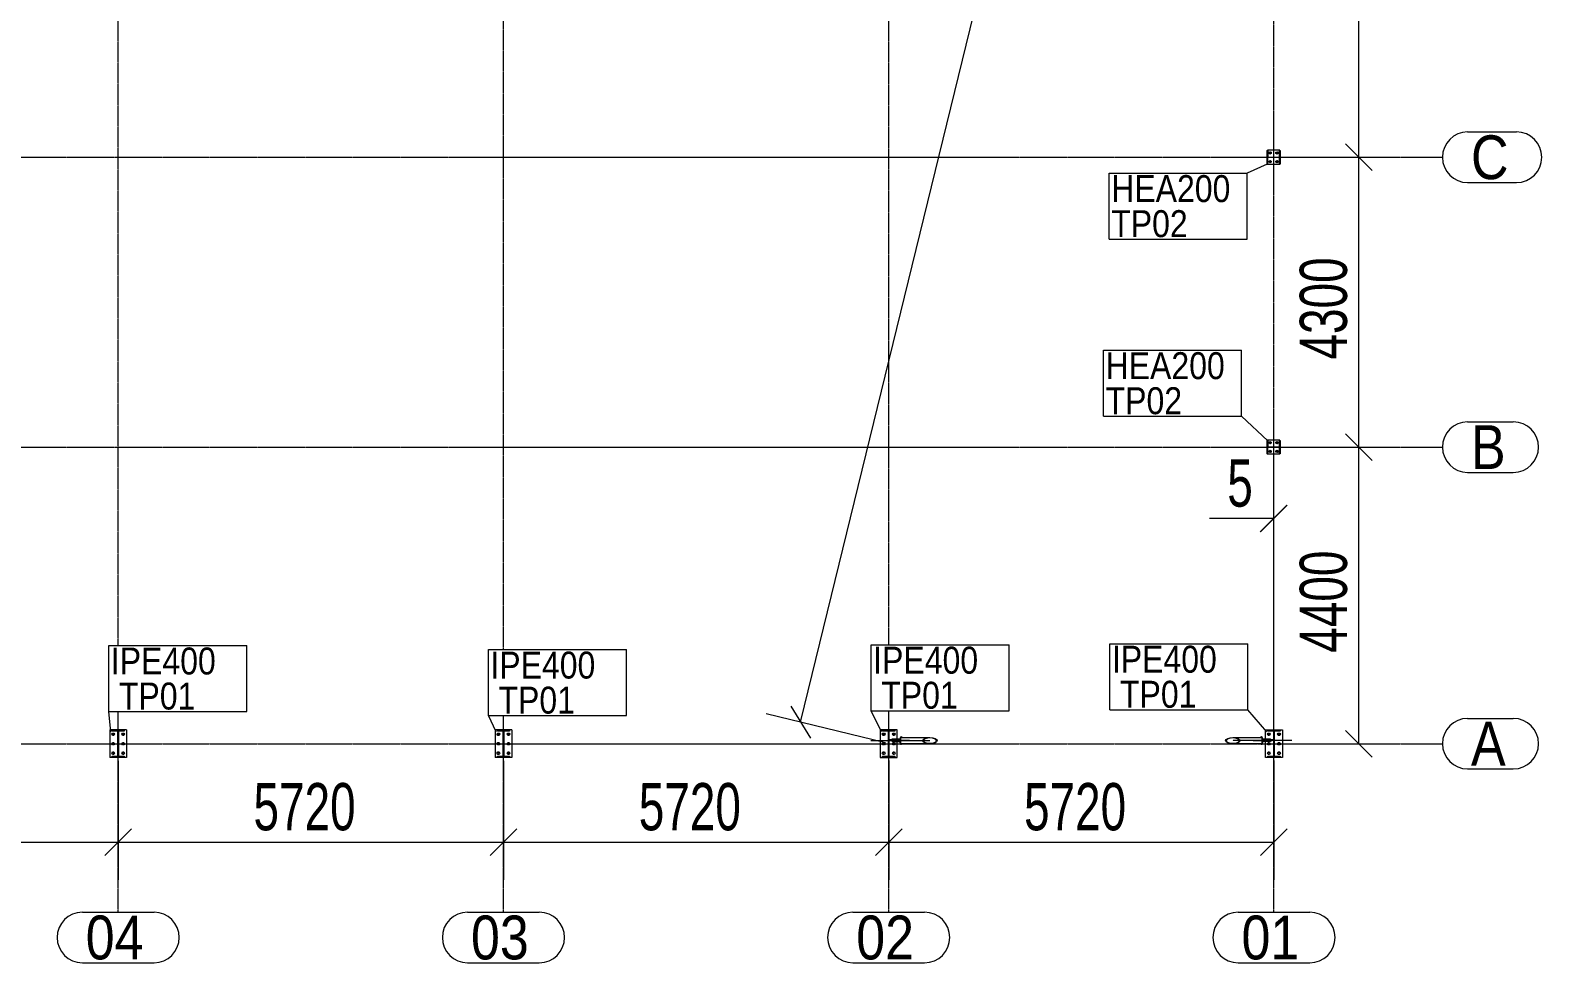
# Model space of a CAD drawing. Header units: millimetres. Extents: x 178198 to 9785548, y 9608 to 2087470.
# Drawn here: x 9336716 to 9785548, y 1489470 to 1766158 of the extents above; entities that cross this region are included whole.
import ezdxf

# ---------------------------------------------------------------- set-up
doc = ezdxf.new("R2010")
doc.units = ezdxf.units.MM
doc.header["$PDMODE"] = 35
doc.linetypes.add('XKITLINE00', pattern=[0])
doc.linetypes.add('XKITLINE03', pattern=[6, 3, -1, 1, -1])
for name, color, linetype, lineweight in [('Bolt', 7, 'Continuous', 0), ('Part', 2, 'Continuous', 0), ('PartMark', 3, 'Continuous', 0), ('S-GRID', 1, 'Continuous', 0), ('Z-DIMENSIONS', 1, 'Continuous', 0)]:
    doc.layers.add(name, color=color, linetype=linetype, lineweight=lineweight)
doc.styles.add('Arial', font='arial.ttf', dxfattribs={"height": 2.034003})
doc.styles.add('ARIAL_NARROW', font='ARIALN.TTF')

msp = doc.modelspace()

# ---------------------------------------------------------------- linework, layer by layer
at = {"layer": 'Bolt', "linetype": 'XKITLINE00', "lineweight": 0}
for p, q in [((9592692.57613, 1555870.0044), (9594904.59503, 1555870.0044)), ((9592692.57613, 1555670.0044), (9592692.57613, 1555870.0044)), ((9592692.57613, 1555070.0044), (9592692.57613, 1555270.0044)), ((9592692.57613, 1555070.0044), (9594904.59503, 1555070.0044)), ((9592872.93235, 1555670.0044), (9592872.93235, 1555870.0044)), ((9592872.93235, 1555070.0044), (9592872.93235, 1555270.0044)), ((9593183.34607, 1555670.0044), (9593183.34607, 1555870.0044)), ((9593183.34607, 1555070.0044), (9593183.34607, 1555270.0044)), ((9593313.40358, 1555670.0044), (9593313.40358, 1555870.0044)), ((9593313.40358, 1555070.0044), (9593313.40358, 1555270.0044)), ((9593373.52393, 1555670.0044), (9593373.52393, 1555870.0044)), ((9593373.52393, 1555070.0044), (9593373.52393, 1555270.0044)), ((9593683.93765, 1555670.0044), (9593683.93765, 1555870.0044)), ((9593683.93765, 1555070.0044), (9593683.93765, 1555270.0044)), ((9593783.176, 1555670.0044), (9593783.176, 1555870.0044)), ((9593783.176, 1555070.0044), (9593783.176, 1555270.0044)), ((9593963.53222, 1555670.0044), (9593963.53222, 1555870.0044)), ((9593963.53222, 1555070.0044), (9593963.53222, 1555270.0044)), ((9594273.94594, 1555670.0044), (9594273.94594, 1555870.0044)), ((9594273.94594, 1555070.0044), (9594273.94594, 1555270.0044)), ((9594404.00345, 1555670.0044), (9594404.00345, 1555870.0044)), ((9594404.00345, 1555070.0044), (9594404.00345, 1555270.0044)), ((9594464.1238, 1555670.0044), (9594464.1238, 1555870.0044)), ((9594464.1238, 1555070.0044), (9594464.1238, 1555270.0044)), ((9594774.53752, 1555670.0044), (9594774.53752, 1555870.0044)), ((9594774.53752, 1555070.0044), (9594774.53752, 1555270.0044)), ((9594904.59503, 1555670.0044), (9594904.59503, 1555870.0044)), ((9594904.59503, 1555070.0044), (9594904.59503, 1555185.86207)), ((9702756.42663, 1555870.00447), (9704968.44553, 1555870.00447)), ((9702756.42663, 1555670.00447), (9702756.42663, 1555870.00447)), ((9702756.42663, 1555070.00447), (9702756.42663, 1555185.86237)), ((9704968.44553, 1555070.00447), (9702756.42663, 1555070.00447)), ((9702886.48414, 1555670.00447), (9702886.48414, 1555870.00447)), ((9702886.48414, 1555070.00447), (9702886.48414, 1555270.00447)), ((9703196.89786, 1555670.00447), (9703196.89786, 1555870.00447)), ((9703196.89786, 1555070.00447), (9703196.89786, 1555270.00447)), ((9703257.01821, 1555670.00447), (9703257.01821, 1555870.00447)), ((9703257.01821, 1555070.00447), (9703257.01821, 1555270.00447)), ((9703387.07572, 1555670.00447), (9703387.07572, 1555870.00447)), ((9703387.07572, 1555070.00447), (9703387.07572, 1555270.00447)), ((9703697.48944, 1555670.00447), (9703697.48944, 1555870.00447)), ((9703697.48944, 1555070.00447), (9703697.48944, 1555270.00447)), ((9703877.84566, 1555670.00447), (9703877.84566, 1555870.00447)), ((9703877.84566, 1555070.00447), (9703877.84566, 1555270.00447)), ((9703977.08401, 1555670.00447), (9703977.08401, 1555870.00447)), ((9703977.08401, 1555070.00447), (9703977.08401, 1555270.00447)), ((9704287.49773, 1555670.00447), (9704287.49773, 1555870.00447)), ((9704287.49773, 1555070.00447), (9704287.49773, 1555270.00447)), ((9704347.61808, 1555670.00447), (9704347.61808, 1555870.00447)), ((9704347.61808, 1555070.00447), (9704347.61808, 1555270.00447)), ((9704477.67559, 1555670.00447), (9704477.67559, 1555870.00447)), ((9704477.67559, 1555070.00447), (9704477.67559, 1555270.00447)), ((9704788.08931, 1555670.00447), (9704788.08931, 1555870.00447)), ((9704788.08931, 1555070.00447), (9704788.08931, 1555270.00447)), ((9704968.44553, 1555670.00447), (9704968.44553, 1555870.00447)), ((9704968.44553, 1555270.00447), (9704968.44553, 1555070.00447))]:
    msp.add_line(p, q, dxfattribs=at)
at = {"layer": 'Part', "linetype": 'XKITLINE03', "lineweight": 0}
for p, q in [((9705930.51082, 1738470.00443), (9705930.51082, 1718470.00443)), ((9695930.51082, 1728470.00443), (9715930.51082, 1728470.00443)), ((9706930.51082, 1727170.00443), (9706930.51082, 1727170.00443)), ((9705930.51082, 1652470.00443), (9705930.51082, 1632470.00443)), ((9695930.51082, 1642470.00443), (9715930.51082, 1642470.00443)), ((9706930.51082, 1641170.00443), (9706930.51082, 1641170.00443)), ((9362830.51082, 1544470.00443), (9362830.51082, 1564103.60061)), ((9477230.51082, 1544470.00443), (9477230.51082, 1562888.22827)), ((9591630.51082, 1544470.00443), (9591630.51082, 1564346.67508)), ((9706030.51082, 1544470.00443), (9706030.51082, 1564470.00443)), ((9352830.51082, 1554470.00443), (9372830.51082, 1554470.00443)), ((9364330.51082, 1557270.00443), (9364330.51082, 1557270.00443)), ((9467230.51082, 1554470.00443), (9487230.51082, 1554470.00443)), ((9478730.51082, 1557270.00443), (9478730.51082, 1557270.00443)), ((9581630.51082, 1554470.00443), (9601630.51082, 1554470.00443)), ((9586346.15315, 1555370.00443), (9603869.25097, 1555370.00443)), ((9593130.51082, 1557270.00443), (9593130.51082, 1557270.00443)), ((9711314.8685, 1555370.00443), (9693791.77067, 1555370.00443)), ((9696030.51082, 1554470.00443), (9716030.51082, 1554470.00443)), ((9707530.51082, 1557270.00443), (9707530.51082, 1557270.00443))]:
    msp.add_line(p, q, dxfattribs=at)
at = {"layer": 'Part', "linetype": 'XKITLINE00', "lineweight": 0}
for p, q in [((9704030.51082, 1726470.00443), (9704030.51082, 1730470.00443)), ((9704030.51082, 1730470.00443), (9704230.51082, 1730470.00443)), ((9707730.51082, 1730570.00443), (9704130.51082, 1730570.00443)), ((9704130.51082, 1730470.00443), (9704130.51082, 1730570.00443)), ((9704230.51082, 1730470.00443), (9704230.51082, 1728535.00443)), ((9704230.51082, 1728535.00443), (9707630.51082, 1728535.00443)), ((9707630.51082, 1728405.00443), (9704230.51082, 1728405.00443)), ((9704230.51082, 1726470.00443), (9704230.51082, 1728405.00443)), ((9704630.51082, 1729943.20951), (9704930.51082, 1730116.41459)), ((9704630.51082, 1729596.79935), (9704630.51082, 1729943.20951)), ((9704930.51082, 1729423.59427), (9704630.51082, 1729596.79935)), ((9704930.51082, 1730116.41459), (9705230.51082, 1729943.20951)), ((9705230.51082, 1729596.79935), (9704930.51082, 1729423.59427)), ((9705230.51082, 1729943.20951), (9705230.51082, 1729596.79935)), ((9706165.51082, 1728405.00443), (9706295.51082, 1728535.00443)), ((9706630.51082, 1729943.20951), (9706930.51082, 1730116.41459)), ((9706630.51082, 1729596.79935), (9706630.51082, 1729943.20951)), ((9706930.51082, 1729423.59427), (9706630.51082, 1729596.79935)), ((9706930.51082, 1730116.41459), (9707230.51082, 1729943.20951)), ((9707230.51082, 1729596.79935), (9706930.51082, 1729423.59427)), ((9707230.51082, 1729943.20951), (9707230.51082, 1729596.79935)), ((9707630.51082, 1728535.00443), (9707630.51082, 1730470.00443)), ((9707630.51082, 1730470.00443), (9707830.51082, 1730470.00443)), ((9707630.51082, 1729870.00443), (9707830.51082, 1730070.00443)), ((9707630.51082, 1726470.00443), (9707630.51082, 1728405.00443)), ((9707730.51082, 1730470.00443), (9707730.51082, 1730570.00443)), ((9707830.51082, 1730470.00443), (9707830.51082, 1726470.00443)), ((9704030.51082, 1726470.00443), (9704230.51082, 1726470.00443)), ((9704130.51082, 1726370.00443), (9704130.51082, 1726470.00443)), ((9707730.51082, 1726370.00443), (9704130.51082, 1726370.00443)), ((9704630.51082, 1727343.20951), (9704930.51082, 1727516.41459)), ((9704630.51082, 1726996.79935), (9704630.51082, 1727343.20951)), ((9704930.51082, 1726823.59427), (9704630.51082, 1726996.79935)), ((9704930.51082, 1727516.41459), (9705230.51082, 1727343.20951)), ((9705230.51082, 1726996.79935), (9704930.51082, 1726823.59427)), ((9705230.51082, 1727343.20951), (9705230.51082, 1726996.79935)), ((9706630.51082, 1727343.20951), (9706930.51082, 1727516.41459)), ((9706630.51082, 1726996.79935), (9706630.51082, 1727343.20951)), ((9706930.51082, 1726823.59427), (9706630.51082, 1726996.79935)), ((9706930.51082, 1727516.41459), (9707230.51082, 1727343.20951)), ((9707230.51082, 1726996.79935), (9706930.51082, 1726823.59427)), ((9707230.51082, 1727343.20951), (9707230.51082, 1726996.79935)), ((9707830.51082, 1726470.00443), (9707630.51082, 1726470.00443)), ((9707730.51082, 1726370.00443), (9707730.51082, 1726470.00443)), ((9704030.51082, 1640470.00443), (9704030.51082, 1644470.00443)), ((9704030.51082, 1644470.00443), (9704230.51082, 1644470.00443)), ((9707730.51082, 1644570.00443), (9704130.51082, 1644570.00443)), ((9704130.51082, 1644470.00443), (9704130.51082, 1644570.00443)), ((9704230.51082, 1644470.00443), (9704230.51082, 1642535.00443)), ((9704630.51082, 1643943.20951), (9704930.51082, 1644116.41459)), ((9704630.51082, 1643596.79935), (9704630.51082, 1643943.20951)), ((9704930.51082, 1643423.59427), (9704630.51082, 1643596.79935)), ((9704930.51082, 1644116.41459), (9705230.51082, 1643943.20951)), ((9705230.51082, 1643596.79935), (9704930.51082, 1643423.59427)), ((9705230.51082, 1643943.20951), (9705230.51082, 1643596.79935)), ((9706630.51082, 1643943.20951), (9706930.51082, 1644116.41459)), ((9706630.51082, 1643596.79935), (9706630.51082, 1643943.20951)), ((9706930.51082, 1643423.59427), (9706630.51082, 1643596.79935)), ((9706930.51082, 1644116.41459), (9707230.51082, 1643943.20951)), ((9707230.51082, 1643596.79935), (9706930.51082, 1643423.59427)), ((9707230.51082, 1643943.20951), (9707230.51082, 1643596.79935)), ((9707630.51082, 1642535.00443), (9707630.51082, 1644470.00443)), ((9707630.51082, 1644470.00443), (9707830.51082, 1644470.00443)), ((9707630.51082, 1643870.00443), (9707830.51082, 1644070.00443)), ((9707730.51082, 1644470.00443), (9707730.51082, 1644570.00443)), ((9707830.51082, 1644470.00443), (9707830.51082, 1640470.00443)), ((9704030.51082, 1640470.00443), (9704230.51082, 1640470.00443)), ((9704130.51082, 1640370.00443), (9704130.51082, 1640470.00443)), ((9707730.51082, 1640370.00443), (9704130.51082, 1640370.00443)), ((9704230.51082, 1642535.00443), (9707630.51082, 1642535.00443)), ((9707630.51082, 1642405.00443), (9704230.51082, 1642405.00443)), ((9704230.51082, 1640470.00443), (9704230.51082, 1642405.00443)), ((9704630.51082, 1641343.20951), (9704930.51082, 1641516.41459)), ((9704630.51082, 1640996.79935), (9704630.51082, 1641343.20951)), ((9704930.51082, 1640823.59427), (9704630.51082, 1640996.79935)), ((9704930.51082, 1641516.41459), (9705230.51082, 1641343.20951)), ((9705230.51082, 1640996.79935), (9704930.51082, 1640823.59427)), ((9705230.51082, 1641343.20951), (9705230.51082, 1640996.79935)), ((9706165.51082, 1642405.00443), (9706295.51082, 1642535.00443)), ((9706630.51082, 1641343.20951), (9706930.51082, 1641516.41459)), ((9706630.51082, 1640996.79935), (9706630.51082, 1641343.20951)), ((9706930.51082, 1640823.59427), (9706630.51082, 1640996.79935)), ((9706930.51082, 1641516.41459), (9707230.51082, 1641343.20951)), ((9707230.51082, 1640996.79935), (9706930.51082, 1640823.59427)), ((9707230.51082, 1641343.20951), (9707230.51082, 1640996.79935)), ((9707630.51082, 1640470.00443), (9707630.51082, 1642405.00443)), ((9707830.51082, 1640470.00443), (9707630.51082, 1640470.00443)), ((9707730.51082, 1640370.00443), (9707730.51082, 1640470.00443)), ((9365330.51082, 1558570.00443), (9360330.51082, 1558570.00443)), ((9360330.51082, 1558570.00443), (9360330.51082, 1550370.00443)), ((9360914.81863, 1557270.00443), (9361122.66473, 1557630.00443)), ((9361030.51082, 1558200.00443), (9361030.51082, 1558470.00443)), ((9361030.51082, 1558470.00443), (9364630.51082, 1558470.00443)), ((9362744.51082, 1558200.00443), (9361030.51082, 1558200.00443)), ((9361315.38811, 1558470.00443), (9361045.38811, 1558200.00443)), ((9361122.66473, 1557630.00443), (9361538.35692, 1557630.00443)), ((9361538.35692, 1557630.00443), (9361746.20302, 1557270.00443)), ((9362744.51082, 1550740.00443), (9362744.51082, 1558200.00443)), ((9364630.51082, 1558200.00443), (9362916.51083, 1558200.00443)), ((9362916.51083, 1558200.00443), (9362916.51083, 1550740.00443)), ((9363914.81863, 1557270.00443), (9364122.66473, 1557630.00443)), ((9364122.66473, 1557630.00443), (9364538.35692, 1557630.00443)), ((9364538.35692, 1557630.00443), (9364746.20302, 1557270.00443)), ((9364630.51082, 1558470.00443), (9364630.51082, 1558200.00443)), ((9365330.51082, 1558570.00443), (9365330.51082, 1550370.00443)), ((9479730.51082, 1558570.00443), (9474730.51082, 1558570.00443)), ((9474730.51082, 1558570.00443), (9474730.51082, 1550370.00443)), ((9475314.81863, 1557270.00443), (9475522.66473, 1557630.00443)), ((9475430.51082, 1558200.00443), (9475430.51082, 1558470.00443)), ((9475430.51082, 1558470.00443), (9479030.51082, 1558470.00443)), ((9477144.51082, 1558200.00443), (9475430.51082, 1558200.00443)), ((9475715.38811, 1558470.00443), (9475445.38811, 1558200.00443)), ((9475522.66473, 1557630.00443), (9475938.35692, 1557630.00443)), ((9475938.35692, 1557630.00443), (9476146.20302, 1557270.00443)), ((9477144.51082, 1550740.00443), (9477144.51082, 1558200.00443)), ((9479030.51082, 1558200.00443), (9477316.51083, 1558200.00443)), ((9477316.51083, 1558200.00443), (9477316.51083, 1550740.00443)), ((9478314.81863, 1557270.00443), (9478522.66473, 1557630.00443)), ((9478522.66473, 1557630.00443), (9478938.35692, 1557630.00443)), ((9478938.35692, 1557630.00443), (9479146.20302, 1557270.00443)), ((9479030.51082, 1558470.00443), (9479030.51082, 1558200.00443)), ((9479730.51082, 1558570.00443), (9479730.51082, 1550370.00443)), ((9594130.51082, 1558570.00443), (9589130.51082, 1558570.00443)), ((9589130.51082, 1558570.00443), (9589130.51082, 1550370.00443)), ((9589714.81863, 1557270.00443), (9589922.66473, 1557630.00443)), ((9589830.51082, 1558200.00443), (9589830.51082, 1558470.00443)), ((9589830.51082, 1558470.00443), (9593430.51082, 1558470.00443)), ((9591544.51082, 1558200.00443), (9589830.51082, 1558200.00443)), ((9590115.38811, 1558470.00443), (9589845.38811, 1558200.00443)), ((9589922.66473, 1557630.00443), (9590338.35692, 1557630.00443)), ((9590338.35692, 1557630.00443), (9590546.20302, 1557270.00443)), ((9591544.51082, 1550740.00443), (9591544.51082, 1558200.00443)), ((9593430.51082, 1558200.00443), (9591716.51083, 1558200.00443)), ((9591716.51083, 1558200.00443), (9591716.51083, 1550740.00443)), ((9592714.81863, 1557270.00443), (9592922.66473, 1557630.00443)), ((9592922.66473, 1557630.00443), (9593338.35692, 1557630.00443)), ((9593338.35692, 1557630.00443), (9593546.20302, 1557270.00443)), ((9593430.51082, 1558470.00443), (9593430.51082, 1558200.00443)), ((9594130.51082, 1555670.0044), (9594130.51082, 1558570.00443)), ((9703530.51082, 1558570.00443), (9708530.51082, 1558570.00443)), ((9703530.51082, 1555670.00447), (9703530.51082, 1558570.00443)), ((9704114.81863, 1557270.00443), (9704322.66473, 1557630.00443)), ((9704230.51082, 1558200.00443), (9704230.51082, 1558470.00443)), ((9704230.51082, 1558470.00443), (9707830.51082, 1558470.00443)), ((9705944.51082, 1558200.00443), (9704230.51082, 1558200.00443)), ((9704515.38811, 1558470.00443), (9704245.38811, 1558200.00443)), ((9704322.66473, 1557630.00443), (9704738.35692, 1557630.00443)), ((9704738.35692, 1557630.00443), (9704946.20302, 1557270.00443)), ((9705944.51082, 1550740.00443), (9705944.51082, 1558200.00443)), ((9707830.51082, 1558200.00443), (9706116.51083, 1558200.00443)), ((9706116.51083, 1558200.00443), (9706116.51083, 1550740.00443)), ((9707114.81863, 1557270.00443), (9707322.66473, 1557630.00443)), ((9707322.66473, 1557630.00443), (9707738.35692, 1557630.00443)), ((9707738.35692, 1557630.00443), (9707946.20302, 1557270.00443)), ((9707830.51082, 1558470.00443), (9707830.51082, 1558200.00443)), ((9708530.51082, 1558570.00443), (9708530.51082, 1550370.00443)), ((9361122.66473, 1556910.00443), (9360914.81863, 1557270.00443)), ((9360914.81863, 1554470.00443), (9361122.66473, 1554830.00443)), ((9361122.66473, 1554110.00443), (9360914.81863, 1554470.00443)), ((9361538.35692, 1556910.00443), (9361122.66473, 1556910.00443)), ((9361122.66473, 1554830.00443), (9361538.35692, 1554830.00443)), ((9361538.35692, 1554110.00443), (9361122.66473, 1554110.00443)), ((9361746.20302, 1557270.00443), (9361538.35692, 1556910.00443)), ((9361538.35692, 1554830.00443), (9361746.20302, 1554470.00443)), ((9361746.20302, 1554470.00443), (9361538.35692, 1554110.00443)), ((9362916.51083, 1554413.56579), (9362744.51082, 1554241.56579)), ((9364122.66473, 1556910.00443), (9363914.81863, 1557270.00443)), ((9363914.81863, 1554470.00443), (9364122.66473, 1554830.00443)), ((9364122.66473, 1554110.00443), (9363914.81863, 1554470.00443)), ((9364538.35692, 1556910.00443), (9364122.66473, 1556910.00443)), ((9364122.66473, 1554830.00443), (9364538.35692, 1554830.00443)), ((9364538.35692, 1554110.00443), (9364122.66473, 1554110.00443)), ((9364746.20302, 1557270.00443), (9364538.35692, 1556910.00443)), ((9364538.35692, 1554830.00443), (9364746.20302, 1554470.00443)), ((9364746.20302, 1554470.00443), (9364538.35692, 1554110.00443)), ((9475522.66473, 1556910.00443), (9475314.81863, 1557270.00443)), ((9475314.81863, 1554470.00443), (9475522.66473, 1554830.00443)), ((9475522.66473, 1554110.00443), (9475314.81863, 1554470.00443)), ((9475938.35692, 1556910.00443), (9475522.66473, 1556910.00443)), ((9475522.66473, 1554830.00443), (9475938.35692, 1554830.00443)), ((9475938.35692, 1554110.00443), (9475522.66473, 1554110.00443)), ((9476146.20302, 1557270.00443), (9475938.35692, 1556910.00443)), ((9475938.35692, 1554830.00443), (9476146.20302, 1554470.00443)), ((9476146.20302, 1554470.00443), (9475938.35692, 1554110.00443)), ((9477316.51083, 1554413.56579), (9477144.51082, 1554241.56579)), ((9478522.66473, 1556910.00443), (9478314.81863, 1557270.00443)), ((9478314.81863, 1554470.00443), (9478522.66473, 1554830.00443)), ((9478522.66473, 1554110.00443), (9478314.81863, 1554470.00443)), ((9478938.35692, 1556910.00443), (9478522.66473, 1556910.00443)), ((9478522.66473, 1554830.00443), (9478938.35692, 1554830.00443)), ((9478938.35692, 1554110.00443), (9478522.66473, 1554110.00443)), ((9479146.20302, 1557270.00443), (9478938.35692, 1556910.00443)), ((9478938.35692, 1554830.00443), (9479146.20302, 1554470.00443)), ((9479146.20302, 1554470.00443), (9478938.35692, 1554110.00443)), ((9589922.66473, 1556910.00443), (9589714.81863, 1557270.00443)), ((9589714.81863, 1554470.00443), (9589922.66473, 1554830.00443)), ((9589922.66473, 1554110.00443), (9589714.81863, 1554470.00443)), ((9590338.35692, 1556910.00443), (9589922.66473, 1556910.00443)), ((9589922.66473, 1554830.00443), (9590338.35692, 1554830.00443)), ((9590338.35692, 1554110.00443), (9589922.66473, 1554110.00443)), ((9590546.20302, 1557270.00443), (9590338.35692, 1556910.00443)), ((9590338.35692, 1554830.00443), (9590546.20302, 1554470.00443)), ((9590546.20302, 1554470.00443), (9590338.35692, 1554110.00443)), ((9591716.51083, 1554413.56579), (9591544.51082, 1554241.56579)), ((9591716.51083, 1555670.0044), (9594914.20869, 1555670.0044)), ((9594484.06592, 1555470.0044), (9591716.51083, 1555470.0044)), ((9592204.53158, 1555270.0044), (9592204.53158, 1555470.0044)), ((9597798.42788, 1555270.0044), (9592204.53158, 1555270.0044)), ((9592302.8663, 1555270.0044), (9592302.8663, 1555470.0044)), ((9592922.66473, 1556910.00443), (9592714.81863, 1557270.00443)), ((9592714.81863, 1554470.00443), (9592922.66473, 1554830.00443)), ((9592922.66473, 1554110.00443), (9592714.81863, 1554470.00443)), ((9593338.35692, 1556910.00443), (9592922.66473, 1556910.00443)), ((9592922.66473, 1554830.00443), (9593338.35692, 1554830.00443)), ((9593338.35692, 1554110.00443), (9592922.66473, 1554110.00443)), ((9593546.20302, 1557270.00443), (9593338.35692, 1556910.00443)), ((9593338.35692, 1554830.00443), (9593546.20302, 1554470.00443)), ((9593546.20302, 1554470.00443), (9593338.35692, 1554110.00443)), ((9594130.51082, 1550370.00443), (9594130.51082, 1555270.0044)), ((9594396.04513, 1555470.0044), (9594396.04513, 1555670.0044)), ((9594484.06592, 1555470.0044), (9597798.42787, 1555470.0044)), ((9594923.89575, 1555786.7466), (9594897.61305, 1555470.0044)), ((9594897.61305, 1555270.0044), (9594923.89575, 1554953.26219)), ((9595022.37275, 1556140.04358), (9594923.89575, 1555786.7466)), ((9594923.89575, 1554953.26219), (9595022.37275, 1554599.96521)), ((9594988.49637, 1555470.0044), (9595014.77907, 1555786.7466)), ((9595014.77907, 1554953.26219), (9594988.49637, 1555270.0044)), ((9595014.77907, 1555786.7466), (9595113.25607, 1556140.04358)), ((9595113.25607, 1554599.96521), (9595014.77907, 1554953.26219)), ((9595169.754, 1556376.10908), (9595022.37275, 1556140.04358)), ((9595022.37275, 1554599.96521), (9595169.754, 1554363.89971)), ((9595091.8601, 1555710.21), (9595071.92827, 1555470.0044)), ((9595071.92828, 1555270.0044), (9595091.8601, 1555029.79886)), ((9595172.25135, 1555998.62236), (9595091.8601, 1555710.21)), ((9595091.8601, 1555029.79886), (9595172.25135, 1554741.3865)), ((9595113.25607, 1556140.04358), (9595260.63732, 1556376.10908)), ((9595260.63732, 1554363.89971), (9595113.25607, 1554599.96521)), ((9595343.60203, 1556459.00426), (9595169.754, 1556376.10908)), ((9595169.754, 1554363.89971), (9595343.60203, 1554281.00453)), ((9595292.56534, 1556191.33334), (9595172.25135, 1555998.62236)), ((9595172.25135, 1554741.3865), (9595292.56534, 1554548.67553)), ((9595260.63732, 1556376.10908), (9595434.48535, 1556459.00426)), ((9595434.48535, 1554281.00453), (9595260.63732, 1554363.89971)), ((9595434.48538, 1556259.00443), (9595292.56534, 1556191.33334)), ((9595292.56534, 1554548.67553), (9595434.48538, 1554481.00443)), ((9595343.60203, 1556459.00426), (9595434.48535, 1556459.00426)), ((9595343.60203, 1554281.00453), (9595434.48535, 1554281.00453)), ((9595434.48535, 1556459.00426), (9595608.33338, 1556376.10908)), ((9595608.33338, 1554363.89971), (9595434.48535, 1554281.00453)), ((9595434.48538, 1556259.00443), (9603869.25097, 1556259.00443)), ((9595434.48538, 1554481.00443), (9603869.25097, 1554481.00443)), ((9595608.33338, 1556376.10908), (9595681.44457, 1556259.00443)), ((9595681.44462, 1554481.00443), (9595608.33338, 1554363.89971)), ((9597664.98221, 1555270.0044), (9597664.98221, 1555470.0044)), ((9597798.42794, 1555470.0044), (9597790.13012, 1555370.00443)), ((9597790.13012, 1555370.00443), (9597798.42794, 1555270.0044)), ((9601738.17238, 1555370.00443), (9601900.39108, 1555710.21)), ((9601900.39108, 1555029.79886), (9601738.17238, 1555370.00443)), ((9601900.39108, 1555710.21), (9602362.35085, 1555998.62236)), ((9602362.35085, 1554741.3865), (9601900.39108, 1555029.79886)), ((9602077.56632, 1555679.59533), (9601929.94548, 1555370.00443)), ((9601929.94548, 1555370.00443), (9602077.56632, 1555060.41354)), ((9602497.95491, 1555942.05382), (9602077.56632, 1555679.59533)), ((9602077.56632, 1555060.41354), (9602497.95491, 1554797.95505)), ((9602362.35085, 1555998.62236), (9603053.7225, 1556191.33334)), ((9603053.7225, 1554548.67553), (9602362.35085, 1554741.3865)), ((9603127.11089, 1556117.42297), (9602497.95491, 1555942.05382)), ((9602497.95491, 1554797.95505), (9603127.11089, 1554622.58589)), ((9603053.7225, 1556191.33334), (9603869.25097, 1556259.00443)), ((9603869.25097, 1554481.00443), (9603053.7225, 1554548.67553)), ((9603869.25097, 1556179.00443), (9603127.11089, 1556117.42297)), ((9603127.11089, 1554622.58589), (9603869.25097, 1554561.00443)), ((9603570.20639, 1556154.19025), (9603496.33602, 1556228.06062)), ((9603869.25097, 1556259.00443), (9604684.77945, 1556191.33334)), ((9604611.39106, 1556117.42297), (9603869.25097, 1556179.00443)), ((9603869.25097, 1554561.00443), (9604611.39106, 1554622.58589)), ((9604684.77945, 1554548.67553), (9603869.25097, 1554481.00443)), ((9605240.54704, 1555942.05382), (9604611.39106, 1556117.42297)), ((9604611.39106, 1554622.58589), (9605240.54704, 1554797.95505)), ((9604684.77945, 1556191.33334), (9605376.1511, 1555998.62236)), ((9605376.1511, 1554741.3865), (9604684.77945, 1554548.67553)), ((9605068.70639, 1554655.69024), (9604994.90981, 1554729.48682)), ((9605660.93563, 1555679.59533), (9605240.54704, 1555942.05382)), ((9605240.54704, 1554797.95505), (9605660.93563, 1555060.41354)), ((9605376.1511, 1555998.62236), (9605838.11087, 1555710.21)), ((9605838.11087, 1555029.79886), (9605376.1511, 1554741.3865)), ((9605808.55647, 1555370.00443), (9605660.93563, 1555679.59533)), ((9605660.93563, 1555060.41354), (9605808.55647, 1555370.00443)), ((9605838.11087, 1555710.21), (9606000.32957, 1555370.00443)), ((9606000.32957, 1555370.00443), (9605838.11087, 1555029.79886)), ((9691660.69208, 1555370.00443), (9691822.91078, 1555710.21)), ((9691822.91078, 1555029.79886), (9691660.69208, 1555370.00443)), ((9691822.91078, 1555710.21), (9692284.87055, 1555998.62236)), ((9691822.91078, 1555029.79886), (9691822.91078, 1555029.79886)), ((9691822.91078, 1555029.79886), (9691822.91078, 1555029.79886)), ((9692284.87055, 1554741.3865), (9691822.91078, 1555029.79886)), ((9692000.08602, 1555679.59533), (9691852.46518, 1555370.00443)), ((9691852.46518, 1555370.00443), (9692000.08602, 1555060.41354)), ((9692420.47461, 1555942.05382), (9692000.08602, 1555679.59533)), ((9692000.08602, 1555060.41354), (9692420.47461, 1554797.95505)), ((9692284.87055, 1555998.62236), (9692976.2422, 1556191.33334)), ((9692976.2422, 1554548.67553), (9692284.87055, 1554741.3865)), ((9693049.63059, 1556117.42297), (9692420.47461, 1555942.05382)), ((9692420.47461, 1554797.95505), (9693049.63059, 1554622.58589)), ((9692976.2422, 1556191.33334), (9693791.77067, 1556259.00443)), ((9693791.77067, 1554481.00443), (9692976.2422, 1554548.67553)), ((9693791.77067, 1556179.00443), (9693049.63059, 1556117.42297)), ((9693049.63059, 1554622.58589), (9693791.77067, 1554561.00443)), ((9693492.72608, 1556154.19025), (9693418.85572, 1556228.06062)), ((9693791.77067, 1556259.00443), (9694607.29914, 1556191.33334)), ((9693791.77067, 1556259.00443), (9702226.53628, 1556259.00443)), ((9694533.91076, 1556117.42297), (9693791.77067, 1556179.00443)), ((9693791.77067, 1554561.00443), (9694533.91076, 1554622.58589)), ((9694607.29914, 1554548.67553), (9693791.77067, 1554481.00443)), ((9693791.77067, 1554481.00443), (9702226.53628, 1554481.00443)), ((9695163.06674, 1555942.05382), (9694533.91076, 1556117.42297)), ((9694533.91076, 1554622.58589), (9695163.06674, 1554797.95505)), ((9694607.29914, 1556191.33334), (9695298.6708, 1555998.62236)), ((9695298.6708, 1554741.3865), (9694607.29914, 1554548.67553)), ((9694991.22609, 1554655.69024), (9694917.42951, 1554729.48682)), ((9695583.45532, 1555679.59533), (9695163.06674, 1555942.05382)), ((9695163.06674, 1554797.95505), (9695583.45532, 1555060.41354)), ((9695298.6708, 1555998.62236), (9695760.63057, 1555710.21)), ((9695760.63057, 1555029.79886), (9695298.6708, 1554741.3865)), ((9695731.07616, 1555370.00443), (9695583.45532, 1555679.59533)), ((9695583.45532, 1555060.41354), (9695731.07616, 1555370.00443)), ((9695760.63057, 1555710.21), (9695922.84927, 1555370.00443)), ((9695922.84927, 1555370.00443), (9695760.63057, 1555029.79886)), ((9699870.89154, 1555370.00443), (9699862.59371, 1555470.00447)), ((9699862.59372, 1555270.00447), (9699870.89154, 1555370.00443)), ((9699862.59385, 1555470.00447), (9703176.95569, 1555470.00447)), ((9705456.49007, 1555270.00447), (9699862.59386, 1555270.00447)), ((9699996.03949, 1555270.00447), (9699996.03949, 1555470.00447)), ((9701979.57709, 1556259.00443), (9702052.6883, 1556376.10913)), ((9702052.6883, 1554363.8999), (9701979.57719, 1554481.00443)), ((9702052.6883, 1556376.10913), (9702226.53633, 1556459.0043)), ((9702226.53633, 1554281.00473), (9702052.6883, 1554363.8999)), ((9702368.45631, 1556191.33334), (9702226.53628, 1556259.00443)), ((9702226.53628, 1554481.00443), (9702368.45631, 1554548.67553)), ((9702226.53633, 1556459.0043), (9702400.38435, 1556376.10913)), ((9702317.41965, 1556459.0043), (9702226.53633, 1556459.0043)), ((9702400.38435, 1554363.8999), (9702226.53633, 1554281.00473)), ((9702226.53633, 1554281.00473), (9702317.41965, 1554281.00473)), ((9702491.26767, 1556376.10913), (9702317.41965, 1556459.0043)), ((9702317.41965, 1554281.00473), (9702491.26767, 1554363.8999)), ((9702488.77031, 1555998.62236), (9702368.45631, 1556191.33334)), ((9702368.45631, 1554548.67553), (9702488.77031, 1554741.3865)), ((9702400.38435, 1556376.10913), (9702547.76558, 1556140.04365)), ((9702547.76558, 1554599.96538), (9702400.38435, 1554363.8999)), ((9702569.16156, 1555710.21), (9702488.77031, 1555998.62236)), ((9702488.77031, 1554741.3865), (9702569.16156, 1555029.79886)), ((9702638.6489, 1556140.04365), (9702491.26767, 1556376.10913)), ((9702491.26767, 1554363.8999), (9702638.6489, 1554599.96538)), ((9702547.76558, 1556140.04365), (9702646.24257, 1555786.74669)), ((9702646.24257, 1554953.26234), (9702547.76558, 1554599.96538)), ((9702589.09338, 1555470.00447), (9702569.16156, 1555710.21)), ((9702569.16156, 1555029.79886), (9702589.09339, 1555270.00447)), ((9702737.1259, 1555786.74669), (9702638.6489, 1556140.04365)), ((9702638.6489, 1554599.96538), (9702737.1259, 1554953.26234)), ((9702646.24257, 1555786.74669), (9702672.52528, 1555470.00447)), ((9702672.52527, 1555270.00447), (9702646.24257, 1554953.26234)), ((9702763.4086, 1555470.00447), (9702737.1259, 1555786.74669)), ((9702737.1259, 1554953.26234), (9702763.40859, 1555270.00447)), ((9702746.81296, 1555670.00447), (9705944.51082, 1555670.00447)), ((9705944.51082, 1555470.00447), (9703176.95569, 1555470.00447)), ((9703264.97652, 1555470.00447), (9703264.97652, 1555670.00447)), ((9703530.51082, 1550370.00443), (9703530.51082, 1555270.00447)), ((9704322.66473, 1556910.00443), (9704114.81863, 1557270.00443)), ((9704114.81863, 1554470.00443), (9704322.66473, 1554830.00443)), ((9704322.66473, 1554110.00443), (9704114.81863, 1554470.00443)), ((9704738.35692, 1556910.00443), (9704322.66473, 1556910.00443)), ((9704322.66473, 1554830.00443), (9704738.35692, 1554830.00443)), ((9704738.35692, 1554110.00443), (9704322.66473, 1554110.00443)), ((9704946.20302, 1557270.00443), (9704738.35692, 1556910.00443)), ((9704738.35692, 1554830.00443), (9704946.20302, 1554470.00443)), ((9704946.20302, 1554470.00443), (9704738.35692, 1554110.00443)), ((9705358.15535, 1555270.00447), (9705358.15535, 1555470.00447)), ((9705456.49007, 1555470.00447), (9705456.49007, 1555270.00447)), ((9706116.51083, 1554413.56579), (9705944.51082, 1554241.56579)), ((9707322.66473, 1556910.00443), (9707114.81863, 1557270.00443)), ((9707114.81863, 1554470.00443), (9707322.66473, 1554830.00443)), ((9707322.66473, 1554110.00443), (9707114.81863, 1554470.00443)), ((9707738.35692, 1556910.00443), (9707322.66473, 1556910.00443)), ((9707322.66473, 1554830.00443), (9707738.35692, 1554830.00443)), ((9707738.35692, 1554110.00443), (9707322.66473, 1554110.00443)), ((9707946.20302, 1557270.00443), (9707738.35692, 1556910.00443)), ((9707738.35692, 1554830.00443), (9707946.20302, 1554470.00443)), ((9707946.20302, 1554470.00443), (9707738.35692, 1554110.00443)), ((9365330.51082, 1550370.00443), (9360330.51082, 1550370.00443)), ((9360914.81863, 1551670.00443), (9361122.66473, 1552030.00443)), ((9361122.66473, 1551310.00443), (9360914.81863, 1551670.00443)), ((9361030.51082, 1550470.00443), (9361030.51082, 1550740.00443)), ((9361030.51082, 1550740.00443), (9362744.51082, 1550740.00443)), ((9364630.51082, 1550470.00443), (9361030.51082, 1550470.00443)), ((9361122.66473, 1552030.00443), (9361538.35692, 1552030.00443)), ((9361538.35692, 1551310.00443), (9361122.66473, 1551310.00443)), ((9361538.35692, 1552030.00443), (9361746.20302, 1551670.00443)), ((9361746.20302, 1551670.00443), (9361538.35692, 1551310.00443)), ((9362916.51083, 1550740.00443), (9364630.51082, 1550740.00443)), ((9363914.81863, 1551670.00443), (9364122.66473, 1552030.00443)), ((9364122.66473, 1551310.00443), (9363914.81863, 1551670.00443)), ((9364122.66473, 1552030.00443), (9364538.35692, 1552030.00443)), ((9364538.35692, 1551310.00443), (9364122.66473, 1551310.00443)), ((9364538.35692, 1552030.00443), (9364746.20302, 1551670.00443)), ((9364746.20302, 1551670.00443), (9364538.35692, 1551310.00443)), ((9364630.51082, 1550740.00443), (9364630.51082, 1550470.00443)), ((9364630.51082, 1550470.00443), (9364630.51082, 1550470.00443)), ((9364630.51082, 1550470.00443), (9364630.51082, 1550470.00443)), ((9479730.51082, 1550370.00443), (9474730.51082, 1550370.00443)), ((9475314.81863, 1551670.00443), (9475522.66473, 1552030.00443)), ((9475522.66473, 1551310.00443), (9475314.81863, 1551670.00443)), ((9475430.51082, 1550470.00443), (9475430.51082, 1550740.00443)), ((9475430.51082, 1550740.00443), (9477144.51082, 1550740.00443)), ((9479030.51082, 1550470.00443), (9475430.51082, 1550470.00443)), ((9475522.66473, 1552030.00443), (9475938.35692, 1552030.00443)), ((9475938.35692, 1551310.00443), (9475522.66473, 1551310.00443)), ((9475938.35692, 1552030.00443), (9476146.20302, 1551670.00443)), ((9476146.20302, 1551670.00443), (9475938.35692, 1551310.00443)), ((9477316.51083, 1550740.00443), (9479030.51082, 1550740.00443)), ((9478314.81863, 1551670.00443), (9478522.66473, 1552030.00443)), ((9478522.66473, 1551310.00443), (9478314.81863, 1551670.00443)), ((9478522.66473, 1552030.00443), (9478938.35692, 1552030.00443)), ((9478938.35692, 1551310.00443), (9478522.66473, 1551310.00443)), ((9478938.35692, 1552030.00443), (9479146.20302, 1551670.00443)), ((9479146.20302, 1551670.00443), (9478938.35692, 1551310.00443)), ((9479030.51082, 1550740.00443), (9479030.51082, 1550470.00443)), ((9479030.51082, 1550470.00443), (9479030.51082, 1550470.00443)), ((9479030.51082, 1550470.00443), (9479030.51082, 1550470.00443)), ((9589130.51082, 1550370.00443), (9594130.51082, 1550370.00443)), ((9589714.81863, 1551670.00443), (9589922.66473, 1552030.00443)), ((9589922.66473, 1551310.00443), (9589714.81863, 1551670.00443)), ((9589830.51082, 1550470.00443), (9589830.51082, 1550740.00443)), ((9589830.51082, 1550740.00443), (9591544.51082, 1550740.00443)), ((9593430.51082, 1550470.00443), (9589830.51082, 1550470.00443)), ((9589922.66473, 1552030.00443), (9590338.35692, 1552030.00443)), ((9590338.35692, 1551310.00443), (9589922.66473, 1551310.00443)), ((9590338.35692, 1552030.00443), (9590546.20302, 1551670.00443)), ((9590546.20302, 1551670.00443), (9590338.35692, 1551310.00443)), ((9591716.51083, 1550740.00443), (9593430.51082, 1550740.00443)), ((9592714.81863, 1551670.00443), (9592922.66473, 1552030.00443)), ((9592922.66473, 1551310.00443), (9592714.81863, 1551670.00443)), ((9592922.66473, 1552030.00443), (9593338.35692, 1552030.00443)), ((9593338.35692, 1551310.00443), (9592922.66473, 1551310.00443)), ((9593338.35692, 1552030.00443), (9593546.20302, 1551670.00443)), ((9593546.20302, 1551670.00443), (9593338.35692, 1551310.00443)), ((9593430.51082, 1550740.00443), (9593430.51082, 1550470.00443)), ((9593430.51082, 1550470.00443), (9593430.51082, 1550470.00443)), ((9593430.51082, 1550470.00443), (9593430.51082, 1550470.00443)), ((9708530.51082, 1550370.00443), (9703530.51082, 1550370.00443)), ((9704114.81863, 1551670.00443), (9704322.66473, 1552030.00443)), ((9704322.66473, 1551310.00443), (9704114.81863, 1551670.00443)), ((9704230.51082, 1550470.00443), (9704230.51082, 1550740.00443)), ((9704230.51082, 1550740.00443), (9705944.51082, 1550740.00443)), ((9707830.51082, 1550470.00443), (9704230.51082, 1550470.00443)), ((9704322.66473, 1552030.00443), (9704738.35692, 1552030.00443)), ((9704738.35692, 1551310.00443), (9704322.66473, 1551310.00443)), ((9704738.35692, 1552030.00443), (9704946.20302, 1551670.00443)), ((9704946.20302, 1551670.00443), (9704738.35692, 1551310.00443)), ((9706116.51083, 1550740.00443), (9707830.51082, 1550740.00443)), ((9707114.81863, 1551670.00443), (9707322.66473, 1552030.00443)), ((9707322.66473, 1551310.00443), (9707114.81863, 1551670.00443)), ((9707322.66473, 1552030.00443), (9707738.35692, 1552030.00443)), ((9707738.35692, 1551310.00443), (9707322.66473, 1551310.00443)), ((9707738.35692, 1552030.00443), (9707946.20302, 1551670.00443)), ((9707946.20302, 1551670.00443), (9707738.35692, 1551310.00443)), ((9707830.51082, 1550740.00443), (9707830.51082, 1550470.00443)), ((9707830.51082, 1550470.00443), (9707830.51082, 1550470.00443)), ((9707830.51082, 1550470.00443), (9707830.51082, 1550470.00443))]:
    msp.add_line(p, q, dxfattribs=at)
for centre, radius, start, end in [((9704930.51082, 1729770.00443), 200, 90, 270), ((9704930.51082, 1729770.00443), 200, 270, 90), ((9706930.51082, 1729770.00443), 200, 90, 270), ((9706930.51082, 1729770.00443), 200, 270, 90), ((9704930.51082, 1727170.00443), 200, 90, 270), ((9704930.51082, 1727170.00443), 200, 270, 90), ((9706930.51082, 1727170.00443), 200, 90, 270), ((9706930.51082, 1727170.00443), 200, 270, 90), ((9704930.51082, 1643770.00443), 200, 90, 270), ((9704930.51082, 1643770.00443), 200, 270, 90), ((9706930.51082, 1643770.00443), 200, 90, 270), ((9706930.51082, 1643770.00443), 200, 270, 90), ((9704930.51082, 1641170.00443), 200, 90, 270), ((9704930.51082, 1641170.00443), 200, 270, 90), ((9706930.51082, 1641170.00443), 200, 90, 270), ((9706930.51082, 1641170.00443), 200, 270, 90), ((9361330.51082, 1557270.00443), 240, 0, 180), ((9364330.51082, 1557270.00443), 240, 0, 180), ((9475730.51082, 1557270.00443), 240, 0, 180), ((9478730.51082, 1557270.00443), 240, 0, 180), ((9590130.51082, 1557270.00443), 240, 0, 180), ((9593130.51082, 1557270.00443), 240, 0, 180), ((9704530.51082, 1557270.00443), 240, 0, 180), ((9707530.51082, 1557270.00443), 240, 0, 180), ((9361330.51082, 1557270.00443), 240, 180, 0), ((9361330.51082, 1554470.00443), 240, 0, 180), ((9361330.51082, 1554470.00443), 240, 180, 0), ((9364330.51082, 1557270.00443), 240, 180, 0), ((9364330.51082, 1554470.00443), 240, 0, 180), ((9364330.51082, 1554470.00443), 240, 180, 0), ((9475730.51082, 1557270.00443), 240, 180, 0), ((9475730.51082, 1554470.00443), 240, 0, 180), ((9475730.51082, 1554470.00443), 240, 180, 0), ((9478730.51082, 1557270.00443), 240, 180, 0), ((9478730.51082, 1554470.00443), 240, 0, 180), ((9478730.51082, 1554470.00443), 240, 180, 0), ((9590130.51082, 1557270.00443), 240, 180, 0), ((9590130.51082, 1554470.00443), 240, 0, 180), ((9590130.51082, 1554470.00443), 240, 180, 0), ((9593130.51082, 1557270.00443), 240, 180, 0), ((9593130.51082, 1554470.00443), 240, 0, 180), ((9593130.51082, 1554470.00443), 240, 180, 0), ((9704530.51082, 1557270.00443), 240, 180, 0), ((9704530.51082, 1554470.00443), 240, 0, 180), ((9704530.51082, 1554470.00443), 240, 180, 0), ((9707530.51082, 1557270.00443), 240, 180, 0), ((9707530.51082, 1554470.00443), 240, 0, 180), ((9707530.51082, 1554470.00443), 240, 180, 0), ((9361330.51082, 1551670.00443), 240, 0, 180), ((9361330.51082, 1551670.00443), 240, 180, 0), ((9364330.51082, 1551670.00443), 240, 0, 180), ((9364330.51082, 1551670.00443), 240, 180, 0), ((9475730.51082, 1551670.00443), 240, 0, 180), ((9475730.51082, 1551670.00443), 240, 180, 0), ((9478730.51082, 1551670.00443), 240, 0, 180), ((9478730.51082, 1551670.00443), 240, 180, 0), ((9590130.51082, 1551670.00443), 240, 0, 180), ((9590130.51082, 1551670.00443), 240, 180, 0), ((9593130.51082, 1551670.00443), 240, 0, 180), ((9593130.51082, 1551670.00443), 240, 180, 0), ((9704530.51082, 1551670.00443), 240, 0, 180), ((9704530.51082, 1551670.00443), 240, 180, 0), ((9707530.51082, 1551670.00443), 240, 0, 180), ((9707530.51082, 1551670.00443), 240, 180, 0)]:
    msp.add_arc(centre, radius, start, end, dxfattribs=at)
at = {"layer": 'PartMark', "linetype": 'XKITLINE00', "lineweight": 0}
for p, q in [((9657107.02101, 1723772.75639), (9698045.30226, 1723772.75639)), ((9657107.02101, 1704172.75639), (9657107.02101, 1723772.75639)), ((9704030.51082, 1726470.00443), (9698045.30226, 1723772.75639)), ((9698045.30226, 1704172.75639), (9698045.30226, 1723772.75639)), ((9657107.02101, 1704172.75639), (9698045.30226, 1704172.75639)), ((9655440.2342, 1671231.91259), (9696378.51545, 1671231.91259)), ((9655440.2342, 1651631.91259), (9655440.2342, 1671231.91259)), ((9696378.51545, 1651631.91259), (9696378.51545, 1671231.91259)), ((9655440.2342, 1651631.91259), (9696378.51545, 1651631.91259)), ((9704220.71082, 1644308.38443), (9696378.51545, 1651631.91259)), ((9360054.15311, 1583603.60061), (9401054.15311, 1583603.60061)), ((9360054.15311, 1564003.60061), (9360054.15311, 1583603.60061)), ((9401054.15311, 1564003.60061), (9401054.15311, 1583603.60061)), ((9472755.53545, 1582388.22827), (9513755.53545, 1582388.22827)), ((9472755.53545, 1562788.22827), (9472755.53545, 1582388.22827)), ((9513755.53545, 1562788.22827), (9513755.53545, 1582388.22827)), ((9586427.55645, 1583846.67508), (9627427.55645, 1583846.67508)), ((9586427.55645, 1564246.67508), (9586427.55645, 1583846.67508)), ((9627427.55645, 1564246.67508), (9627427.55645, 1583846.67508)), ((9657306.28264, 1584135.29071), (9698306.28264, 1584135.29071)), ((9657306.28264, 1564535.29071), (9657306.28264, 1584135.29071)), ((9698306.28264, 1564535.29071), (9698306.28264, 1584135.29071)), ((9360054.15311, 1564003.60061), (9401054.15311, 1564003.60061)), ((9360678.91353, 1558004.04317), (9360054.15311, 1564003.60061)), ((9472755.53545, 1562788.22827), (9513755.53545, 1562788.22827)), ((9475078.91353, 1558004.04317), (9472755.53545, 1562788.22827)), ((9586427.55645, 1564246.67508), (9627427.55645, 1564246.67508)), ((9589478.91353, 1558004.04317), (9586427.55645, 1564246.67508)), ((9657306.28264, 1564535.29071), (9698306.28264, 1564535.29071)), ((9703878.91353, 1558004.04317), (9698306.28264, 1564535.29071))]:
    msp.add_line(p, q, dxfattribs=at)
at = {"layer": 'S-GRID', "linetype": 'XKITLINE03', "lineweight": 0}
for p, q in [((9362830.51082, 1583503.60061), (9362830.51082, 2072470.00443)), ((9477230.51082, 1582288.22827), (9477230.51082, 2072470.00443)), ((9591630.51082, 1583746.67508), (9591630.51082, 2072470.00443)), ((9706030.51082, 1504470.00443), (9706030.51082, 2072470.00443)), ((8054430.51082, 1728470.00443), (9756030.51082, 1728470.00443)), ((8054430.51082, 1642470.00443), (9756030.51082, 1642470.00443)), ((9362830.51082, 1504470.00443), (9362830.51082, 1564103.60061)), ((9477230.51082, 1504470.00443), (9477230.51082, 1562888.22827)), ((9591630.51082, 1504470.00443), (9591630.51082, 1564346.67508)), ((8054430.51082, 1554470.00443), (9756030.51082, 1554470.00443))]:
    msp.add_line(p, q, dxfattribs=at)
at = {"layer": 'S-GRID', "linetype": 'XKITLINE00', "lineweight": 0}
for p, q in [((9763530.51082, 1735970.00443), (9778048.08895, 1735970.00443)), ((9763530.51082, 1720970.00443), (9778048.08895, 1720970.00443)), ((9763530.51082, 1649970.00443), (9777095.94051, 1649970.00443)), ((9763530.51082, 1634970.00443), (9777095.94051, 1634970.00443)), ((9763530.51082, 1561970.00443), (9777095.94051, 1561970.00443)), ((9763530.51082, 1546970.00443), (9777095.94051, 1546970.00443)), ((9352188.42098, 1504470.00443), (9373472.60067, 1504470.00443)), ((9466588.42098, 1504470.00443), (9487872.60067, 1504470.00443)), ((9580988.42098, 1504470.00443), (9602272.60067, 1504470.00443)), ((9695388.42098, 1504470.00443), (9716672.60067, 1504470.00443)), ((9352188.42098, 1489470.00443), (9373472.60067, 1489470.00443)), ((9466588.42098, 1489470.00443), (9487872.60067, 1489470.00443)), ((9580988.42098, 1489470.00443), (9602272.60067, 1489470.00443)), ((9695388.42098, 1489470.00443), (9716672.60067, 1489470.00443))]:
    msp.add_line(p, q, dxfattribs=at)
for centre, start, end in [((9763530.51082, 1728470.00443), 90, 270), ((9778048.08895, 1728470.00443), 270, 90), ((9763530.51082, 1642470.00443), 90, 270), ((9777095.94051, 1642470.00443), 270, 90), ((9763530.51082, 1554470.00443), 90, 270), ((9777095.94051, 1554470.00443), 270, 90), ((9352188.42098, 1496970.00443), 90, 270), ((9373472.60067, 1496970.00443), 270, 90), ((9466588.42098, 1496970.00443), 90, 270), ((9487872.60067, 1496970.00443), 270, 90), ((9580988.42098, 1496970.00443), 90, 270), ((9602272.60067, 1496970.00443), 270, 90), ((9695388.42098, 1496970.00443), 90, 270), ((9716672.60067, 1496970.00443), 270, 90)]:
    msp.add_arc(centre, 7500, start, end, dxfattribs=at)
at = {"layer": 'Z-DIMENSIONS', "linetype": 'XKITLINE00', "lineweight": 0}
for p, q in [((9565483.95099, 1560861.38572), (9649485.97343, 1904506.02295)), ((9731243.39279, 1728470.00443), (9731243.39279, 1848470.00443)), ((9708830.51082, 1728470.00443), (9742443.39279, 1728470.00443)), ((9708830.51082, 1728470.00443), (9742443.39279, 1728470.00443)), ((9727283.59481, 1732429.80241), (9735203.19076, 1724510.20646)), ((9727283.59481, 1732429.80241), (9735203.19076, 1724510.20646)), ((9731243.39279, 1642470.00443), (9731243.39279, 1728470.00443)), ((9727283.59481, 1646429.80241), (9735203.19076, 1638510.20646)), ((9727283.59481, 1646429.80241), (9735203.19076, 1638510.20646)), ((9705930.51082, 1639370.00443), (9705930.51082, 1610066.2)), ((9708830.51082, 1642470.00443), (9742443.39279, 1642470.00443)), ((9708830.51082, 1642470.00443), (9742443.39279, 1642470.00443)), ((9731243.39279, 1554470.00443), (9731243.39279, 1642470.00443)), ((9706030.51082, 1559570.00443), (9706030.51082, 1631816.2)), ((9709890.3088, 1625225.99797), (9701970.71285, 1617306.40203)), ((9709990.3088, 1625225.99797), (9702070.71285, 1617306.40203)), ((9705930.51082, 1621266.2), (9686919.76864, 1621266.2)), ((9705930.51082, 1621266.2), (9686919.76864, 1621266.2)), ((9705930.51082, 1621266.2), (9706030.51082, 1621266.2)), ((9590659.11182, 1554707.45752), (9555235.69147, 1563366.51583)), ((9562577.67344, 1565648.19581), (9568390.22854, 1556074.57564)), ((9727283.59481, 1558429.80241), (9735203.19076, 1550510.20646)), ((9709530.51082, 1554470.00443), (9742443.39279, 1554470.00443)), ((9362830.51082, 1549370.00443), (9362830.51082, 1514029.86718)), ((9362830.51082, 1549370.00443), (9362830.51082, 1514029.86718)), ((9477230.51082, 1549370.00443), (9477230.51082, 1514029.86718)), ((9477230.51082, 1549370.00443), (9477230.51082, 1514029.86718)), ((9591630.51082, 1549470.00443), (9591630.51082, 1514029.86718)), ((9591630.51082, 1549470.00443), (9591630.51082, 1514029.86718)), ((9706030.51082, 1549470.00443), (9706030.51082, 1514029.86718)), ((9366790.3088, 1529189.66515), (9358870.71285, 1521270.0692)), ((9366790.3088, 1529189.66515), (9358870.71285, 1521270.0692)), ((9481190.3088, 1529189.66515), (9473270.71285, 1521270.0692)), ((9481190.3088, 1529189.66515), (9473270.71285, 1521270.0692)), ((9595590.3088, 1529189.66515), (9587670.71285, 1521270.0692)), ((9595590.3088, 1529189.66515), (9587670.71285, 1521270.0692)), ((9709990.3088, 1529189.66515), (9702070.71285, 1521270.0692)), ((9248430.51082, 1525229.86718), (9362830.51082, 1525229.86718)), ((9362830.51082, 1525229.86718), (9477230.51082, 1525229.86718)), ((9477230.51082, 1525229.86718), (9591630.51082, 1525229.86718)), ((9591630.51082, 1525229.86718), (9706030.51082, 1525229.86718))]:
    msp.add_line(p, q, dxfattribs=at)
at = {"layer": 'Z-DIMENSIONS'}
for p in [(9731243.39279, 1728470.00443), (9731243.39279, 1728470.00443), (9731243.39279, 1642470.00443), (9731243.39279, 1642470.00443), (9705930.51082, 1621266.2), (9706030.51082, 1621266.2), (9565483.95099, 1560861.38572), (9731243.39279, 1554470.00443), (9362830.51082, 1525229.86718), (9362830.51082, 1525229.86718), (9477230.51082, 1525229.86718), (9477230.51082, 1525229.86718), (9591630.51082, 1525229.86718), (9591630.51082, 1525229.86718), (9706030.51082, 1525229.86718)]:
    msp.add_point(p, dxfattribs=at)

# ---------------------------------------------------------------- texts
at = {"layer": 'PartMark', "style": 'Arial', "width": 0.85}
for s, p in [('HEA200', (9657707.02101, 1715172.75639)), ('TP02', (9657707.02101, 1704772.75639)), ('HEA200', (9656040.2342, 1662631.91259)), ('TP02', (9656040.2342, 1652231.91259)), ('IPE400', (9360654.15311, 1575003.60061)), ('IPE400', (9473355.53545, 1573788.22827)), ('IPE400', (9587027.55645, 1575246.67508)), ('IPE400', (9657906.28264, 1575535.29071)), ('TP01', (9363054.15311, 1564603.60061)), ('TP01', (9475755.53545, 1563388.22827)), ('TP01', (9589427.55645, 1564846.67508)), ('TP01', (9660306.28264, 1565135.29071))]:
    msp.add_text(s, height=8000, dxfattribs=at).set_placement(p)
at = {"layer": 'S-GRID', "style": 'Arial', "width": 0.85}
for s, p in [('C', (9764530.51082, 1721970.00443)), ('B', (9764530.51082, 1635970.00443)), ('A', (9764530.51082, 1547970.00443)), ('04', (9353188.42098, 1490470.00443)), ('03', (9467588.42098, 1490470.00443)), ('02', (9581988.42098, 1490470.00443)), ('01', (9696388.42098, 1490470.00443))]:
    msp.add_text(s, height=13000, dxfattribs=at).set_placement(p)
at = {"layer": 'Z-DIMENSIONS', "style": 'ARIAL_NARROW', "width": 0.85}
for s, p in [('4300', (9727693.39279, 1668448.52006)), ('4400', (9727693.39279, 1581448.52006))]:
    msp.add_text(s, height=14000, rotation=90.0002104586, dxfattribs=at).set_placement(p)
for s, p in [('5', (9692169.76864, 1624816.2)), ('5720', (9403009.02645, 1528779.86718)), ('5720', (9517409.02645, 1528779.86718)), ('5720', (9631809.02645, 1528779.86718))]:
    msp.add_text(s, height=14000, dxfattribs=at).set_placement(p)

doc.saveas('drawing.dxf')
